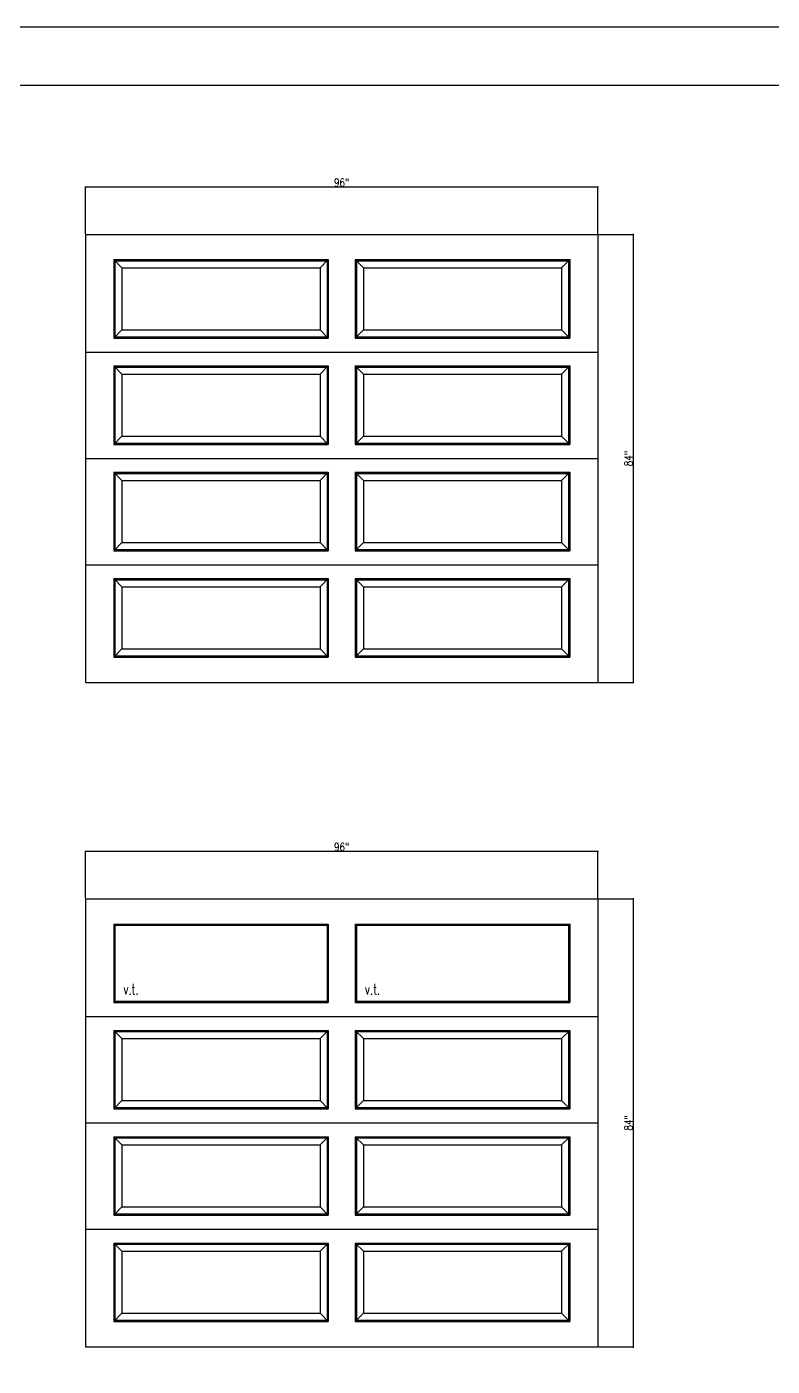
# Model space of a CAD drawing. Header units: inches. Extents: x 1985 to 11287, y 379 to 3234.
# Drawn here: x 8623.4 to 8763.1, y 2971 to 3222.1 of the extents above; entities that cross this region are included whole.
import ezdxf

# ---------------------------------------------------------------- set-up
doc = ezdxf.new("R2010")
doc.units = ezdxf.units.IN
doc.header["$MEASUREMENT"] = 0
doc.layers.get('0').update_dxf_attribs({"linetype": 'CONTINUOUS'})
doc.layers.get('Defpoints').update_dxf_attribs({"linetype": 'CONTINUOUS'})
for name, color, linetype in [('COTE1-1 99', 7, 'CONTINUOUS'), ('elevation 99', 7, 'CONTINUOUS'), ('separation 99', 3, 'CONTINUOUS')]:
    doc.layers.add(name, color=color, linetype=linetype)
doc.styles.get("Standard").update_dxf_attribs({"font": 'txt.shx', "width": 0.8})
doc.dimstyles.new('Elevation', dxfattribs={"dimscale": 2, "dimtxt": 0.75, "dimasz": 0.0625, "dimexe": 0.0625, "dimexo": 0.0625, "dimgap": 0.0625, "dimtad": 1, "dimdec": 5, "dimzin": 0, "dimdsep": 46, "dimlunit": 5, "dimtxsty": 'Standard', "dimblk1": 'OBLIQUE', "dimblk2": 'OBLIQUE', "dimsah": 1, "dimcen": 2, "dimdle": 0.0625, "dimclrd": 1, "dimclre": 1, "dimadec": 1, "dimazin": 0, "dimtfac": 0.375, "dimtdec": 5, "dimtmove": 0, "dimatfit": 3, "dimldrblk": 'OBLIQUE', "dimfxl": 1, "dimfrac": 2, "dimtolj": 1, "dimtzin": 0, "dimarcsym": 0})

# ---------------------------------------------------------------- blocks, each defined once
blk = doc.blocks.new('_OBLIQUE')
at = {"color": 0, "linetype": 'ByBlock'}
blk.add_line((-0.5, -0.5), (0.5, 0.5), dxfattribs=at)
blk = doc.blocks.new('*D97')
at = {"layer": 'COTE1-1 99', "color": 1, "lineweight": -2, "transparency": 16777216}
for p, q in [((8730.51, 3192.06), (8634.26, 3192.06)), ((8634.38, 3183.3), (8634.38, 3192.18)), ((8730.38, 3183.3), (8730.38, 3192.18))]:
    blk.add_line(p, q, dxfattribs=at)
at = {"layer": 'Defpoints', "color": 0, "transparency": 16777216}
for p in [(8634.38, 3192.06), (8634.38, 3183.18), (8730.38, 3183.18)]:
    blk.add_point(p, dxfattribs=at)
at = {"layer": 'COTE1-1 99', "color": 1, "lineweight": -2, "transparency": 16777216, "xscale": 0.125, "yscale": 0.125, "zscale": 0.125, "rotation": 180}
blk.add_blockref('_OBLIQUE', (8634.38, 3192.06), dxfattribs=at)
at = {"layer": 'COTE1-1 99', "color": 1, "lineweight": -2, "transparency": 16777216, "xscale": 0.125, "yscale": 0.125, "zscale": 0.125}
blk.add_blockref('_OBLIQUE', (8730.38, 3192.06), dxfattribs=at)
at = {"layer": 'COTE1-1 99', "color": 0, "transparency": 16777216, "insert": (8682.38, 3192.93), "char_height": 1.5, "attachment_point": 5}
blk.add_mtext('\\A1;96"', dxfattribs=at)
blk = doc.blocks.new('*D7')
at = {"layer": 'COTE1-1 99', "color": 1, "lineweight": -2, "transparency": 16777216}
for p, q in [((8730.51, 3067.5), (8634.26, 3067.5)), ((8634.38, 3058.74), (8634.38, 3067.62)), ((8730.38, 3058.74), (8730.38, 3067.62))]:
    blk.add_line(p, q, dxfattribs=at)
at = {"layer": 'Defpoints', "color": 0, "transparency": 16777216}
for p in [(8634.38, 3067.5), (8634.38, 3058.62), (8730.38, 3058.62)]:
    blk.add_point(p, dxfattribs=at)
at = {"layer": 'COTE1-1 99', "color": 1, "lineweight": -2, "transparency": 16777216, "xscale": 0.125, "yscale": 0.125, "zscale": 0.125, "rotation": 180}
blk.add_blockref('_OBLIQUE', (8634.38, 3067.5), dxfattribs=at)
at = {"layer": 'COTE1-1 99', "color": 1, "lineweight": -2, "transparency": 16777216, "xscale": 0.125, "yscale": 0.125, "zscale": 0.125}
blk.add_blockref('_OBLIQUE', (8730.38, 3067.5), dxfattribs=at)
at = {"layer": 'COTE1-1 99', "color": 0, "transparency": 16777216, "insert": (8682.38, 3068.37), "char_height": 1.5, "attachment_point": 5}
blk.add_mtext('\\A1;96"', dxfattribs=at)
blk = doc.blocks.new('*D18')
at = {"layer": 'COTE1-1 99', "color": 1, "lineweight": -2, "transparency": 16777216}
for p, q in [((8730.51, 3058.62), (8737.12, 3058.62)), ((8736.99, 3058.74), (8736.99, 2974.49)), ((8730.51, 2974.62), (8737.12, 2974.62))]:
    blk.add_line(p, q, dxfattribs=at)
at = {"layer": 'Defpoints', "color": 0, "transparency": 16777216}
for p in [(8730.38, 3058.62), (8730.38, 2974.62), (8736.99, 2974.62)]:
    blk.add_point(p, dxfattribs=at)
at = {"layer": 'COTE1-1 99', "color": 1, "lineweight": -2, "transparency": 16777216, "xscale": 0.125, "yscale": 0.125, "zscale": 0.125}
for p, rotation in [((8736.99, 3058.62), 90), ((8736.99, 2974.62), 270)]:
    blk.add_blockref('_OBLIQUE', p, dxfattribs=dict(at, rotation=rotation))
at = {"layer": 'COTE1-1 99', "color": 0, "transparency": 16777216, "insert": (8736.12, 3016.62), "char_height": 1.5, "attachment_point": 5, "rotation": 90}
blk.add_mtext('\\A1;84"', dxfattribs=at)
blk = doc.blocks.new('*D19')
at = {"layer": 'COTE1-1 99', "color": 1, "lineweight": -2, "transparency": 16777216}
for p, q in [((8730.51, 3183.18), (8737.12, 3183.18)), ((8736.99, 3183.3), (8736.99, 3099.05)), ((8730.51, 3099.18), (8737.12, 3099.18))]:
    blk.add_line(p, q, dxfattribs=at)
at = {"layer": 'Defpoints', "color": 0, "transparency": 16777216}
for p in [(8730.38, 3183.18), (8730.38, 3099.18), (8736.99, 3099.18)]:
    blk.add_point(p, dxfattribs=at)
at = {"layer": 'COTE1-1 99', "color": 1, "lineweight": -2, "transparency": 16777216, "xscale": 0.125, "yscale": 0.125, "zscale": 0.125}
for p, rotation in [((8736.99, 3183.18), 90), ((8736.99, 3099.18), 270)]:
    blk.add_blockref('_OBLIQUE', p, dxfattribs=dict(at, rotation=rotation))
at = {"layer": 'COTE1-1 99', "color": 0, "transparency": 16777216, "insert": (8736.12, 3141.18), "char_height": 1.5, "attachment_point": 5, "rotation": 90}
blk.add_mtext('\\A1;84"', dxfattribs=at)

msp = doc.modelspace()

# ---------------------------------------------------------------- linework, layer by layer
at = {"layer": 'elevation 99'}
for p, q in [((8634.380575, 3183.179002), (8730.380575, 3183.179002)), ((8634.380575, 3183.179002), (8634.380575, 3099.179002)), ((8639.880575, 3183.179002), (8679.630575, 3183.179002)), ((8685.130575, 3183.179002), (8724.880575, 3183.179002)), ((8730.380575, 3183.179002), (8730.380575, 3099.179002)), ((8639.647575, 3178.474552), (8639.647575, 3163.758502)), ((8639.647575, 3178.474552), (8641.193075, 3176.929052)), ((8639.647575, 3178.474552), (8679.863575, 3178.474552)), ((8639.880575, 3178.241552), (8639.880575, 3163.991502)), ((8639.880575, 3178.241552), (8679.630575, 3178.241552)), ((8641.193075, 3176.929052), (8641.193075, 3165.304002)), ((8641.193075, 3176.929052), (8678.318075, 3176.929052)), ((8679.863575, 3178.474552), (8678.318075, 3176.929052)), ((8678.318075, 3176.929052), (8678.318075, 3165.304002)), ((8679.630575, 3178.241552), (8679.630575, 3163.991502)), ((8679.863575, 3178.474552), (8679.863575, 3163.758502)), ((8684.897575, 3178.474552), (8684.897575, 3163.758502)), ((8684.897575, 3178.474552), (8686.443075, 3176.929052)), ((8684.897575, 3178.474552), (8725.113575, 3178.474552)), ((8685.130575, 3178.241552), (8685.130575, 3163.991502)), ((8685.130575, 3178.241552), (8724.880575, 3178.241552)), ((8686.443075, 3176.929052), (8686.443075, 3165.304002)), ((8686.443075, 3176.929052), (8723.568075, 3176.929052)), ((8725.113575, 3178.474552), (8723.568075, 3176.929052)), ((8723.568075, 3176.929052), (8723.568075, 3165.304002)), ((8724.880575, 3178.241552), (8724.880575, 3163.991502)), ((8725.113575, 3178.474552), (8725.113575, 3163.758502)), ((8639.647575, 3163.758502), (8641.193075, 3165.304002)), ((8639.880575, 3163.991502), (8679.630575, 3163.991502)), ((8641.193075, 3165.304002), (8678.318075, 3165.304002)), ((8679.863575, 3163.758502), (8678.318075, 3165.304002)), ((8684.897575, 3163.758502), (8686.443075, 3165.304002)), ((8685.130575, 3163.991502), (8724.880575, 3163.991502)), ((8686.443075, 3165.304002), (8723.568075, 3165.304002)), ((8725.113575, 3163.758502), (8723.568075, 3165.304002)), ((8639.647575, 3163.758502), (8679.863575, 3163.758502)), ((8684.897575, 3163.758502), (8725.113575, 3163.758502)), ((8634.380575, 3161.116502), (8730.380575, 3161.116502)), ((8639.647575, 3158.537002), (8641.193075, 3156.991502)), ((8639.647575, 3158.537002), (8639.647575, 3143.820952)), ((8639.647575, 3158.537002), (8679.863575, 3158.537002)), ((8639.880575, 3158.304002), (8639.880575, 3144.053952)), ((8639.880575, 3158.304002), (8679.630575, 3158.304002)), ((8641.193075, 3156.991502), (8641.193075, 3145.366452)), ((8641.193075, 3156.991502), (8678.318075, 3156.991502)), ((8679.863575, 3158.537002), (8678.318075, 3156.991502)), ((8678.318075, 3156.991502), (8678.318075, 3145.366452)), ((8679.630575, 3158.304002), (8679.630575, 3144.053952)), ((8679.863575, 3158.537002), (8679.863575, 3143.820952)), ((8684.897575, 3158.537002), (8686.443075, 3156.991502)), ((8684.897575, 3158.537002), (8684.897575, 3143.820952)), ((8684.897575, 3158.537002), (8725.113575, 3158.537002)), ((8685.130575, 3158.304002), (8685.130575, 3144.053952)), ((8685.130575, 3158.304002), (8724.880575, 3158.304002)), ((8686.443075, 3156.991502), (8686.443075, 3145.366452)), ((8686.443075, 3156.991502), (8723.568075, 3156.991502)), ((8725.113575, 3158.537002), (8723.568075, 3156.991502)), ((8723.568075, 3156.991502), (8723.568075, 3145.366452)), ((8724.880575, 3158.304002), (8724.880575, 3144.053952)), ((8725.113575, 3158.537002), (8725.113575, 3143.820952)), ((8639.647575, 3143.820952), (8641.193075, 3145.366452)), ((8639.880575, 3144.053952), (8679.630575, 3144.053952)), ((8641.193075, 3145.366452), (8678.318075, 3145.366452)), ((8679.863575, 3143.820952), (8678.318075, 3145.366452)), ((8684.897575, 3143.820952), (8686.443075, 3145.366452)), ((8685.130575, 3144.053952), (8724.880575, 3144.053952)), ((8686.443075, 3145.366452), (8723.568075, 3145.366452)), ((8725.113575, 3143.820952), (8723.568075, 3145.366452)), ((8639.647575, 3143.820952), (8679.863575, 3143.820952)), ((8684.897575, 3143.820952), (8725.113575, 3143.820952)), ((8634.380575, 3141.179002), (8730.380575, 3141.179002)), ((8639.647575, 3138.599502), (8639.647575, 3123.883452)), ((8639.647575, 3138.599502), (8641.193075, 3137.054002)), ((8639.647575, 3138.599502), (8679.863575, 3138.599502)), ((8639.880575, 3138.366502), (8639.880575, 3124.116452)), ((8639.880575, 3138.366502), (8679.630575, 3138.366502)), ((8641.193075, 3137.054002), (8641.193075, 3125.428952)), ((8641.193075, 3137.054002), (8678.318075, 3137.054002)), ((8679.863575, 3138.599502), (8678.318075, 3137.054002)), ((8678.318075, 3137.054002), (8678.318075, 3125.428952)), ((8679.630575, 3138.366502), (8679.630575, 3124.116452)), ((8679.863575, 3138.599502), (8679.863575, 3123.883452)), ((8684.897575, 3138.599502), (8684.897575, 3123.883452)), ((8684.897575, 3138.599502), (8686.443075, 3137.054002)), ((8684.897575, 3138.599502), (8725.113575, 3138.599502)), ((8685.130575, 3138.366502), (8685.130575, 3124.116452)), ((8685.130575, 3138.366502), (8724.880575, 3138.366502)), ((8686.443075, 3137.054002), (8686.443075, 3125.428952)), ((8686.443075, 3137.054002), (8723.568075, 3137.054002)), ((8725.113575, 3138.599502), (8723.568075, 3137.054002)), ((8723.568075, 3137.054002), (8723.568075, 3125.428952)), ((8724.880575, 3138.366502), (8724.880575, 3124.116452)), ((8725.113575, 3138.599502), (8725.113575, 3123.883452)), ((8639.647575, 3123.883452), (8641.193075, 3125.428952)), ((8639.647575, 3123.883452), (8679.863575, 3123.883452)), ((8639.880575, 3124.116452), (8679.630575, 3124.116452)), ((8641.193075, 3125.428952), (8678.318075, 3125.428952)), ((8679.863575, 3123.883452), (8678.318075, 3125.428952)), ((8684.897575, 3123.883452), (8686.443075, 3125.428952)), ((8684.897575, 3123.883452), (8725.113575, 3123.883452)), ((8685.130575, 3124.116452), (8724.880575, 3124.116452)), ((8686.443075, 3125.428952), (8723.568075, 3125.428952)), ((8725.113575, 3123.883452), (8723.568075, 3125.428952)), ((8634.380575, 3121.241502), (8730.380575, 3121.241502)), ((8639.647575, 3118.662052), (8639.647575, 3103.946002)), ((8639.647575, 3118.662052), (8641.193075, 3117.116552)), ((8639.647575, 3118.662052), (8679.863575, 3118.662052)), ((8639.880575, 3118.429052), (8639.880575, 3104.179002)), ((8639.880575, 3118.429052), (8679.630575, 3118.429052)), ((8641.193075, 3117.116552), (8641.193075, 3105.491502)), ((8641.193075, 3117.116552), (8678.318075, 3117.116552)), ((8679.863575, 3118.662052), (8678.318075, 3117.116552)), ((8678.318075, 3117.116552), (8678.318075, 3105.491502)), ((8679.630575, 3118.429052), (8679.630575, 3104.179002)), ((8679.863575, 3118.662052), (8679.863575, 3103.946002)), ((8684.897575, 3118.662052), (8684.897575, 3103.946002)), ((8684.897575, 3118.662052), (8686.443075, 3117.116552)), ((8684.897575, 3118.662052), (8725.113575, 3118.662052)), ((8685.130575, 3118.429052), (8685.130575, 3104.179002)), ((8685.130575, 3118.429052), (8724.880575, 3118.429052)), ((8686.443075, 3117.116552), (8686.443075, 3105.491502)), ((8686.443075, 3117.116552), (8723.568075, 3117.116552)), ((8725.113575, 3118.662052), (8723.568075, 3117.116552)), ((8723.568075, 3117.116552), (8723.568075, 3105.491502)), ((8724.880575, 3118.429052), (8724.880575, 3104.179002)), ((8725.113575, 3118.662052), (8725.113575, 3103.946002)), ((8639.647575, 3103.946002), (8641.193075, 3105.491502)), ((8639.647575, 3103.946002), (8679.863575, 3103.946002)), ((8639.880575, 3104.179002), (8679.630575, 3104.179002)), ((8641.193075, 3105.491502), (8678.318075, 3105.491502)), ((8679.863575, 3103.946002), (8678.318075, 3105.491502)), ((8684.897575, 3103.946002), (8686.443075, 3105.491502)), ((8684.897575, 3103.946002), (8725.113575, 3103.946002)), ((8685.130575, 3104.179002), (8724.880575, 3104.179002)), ((8686.443075, 3105.491502), (8723.568075, 3105.491502)), ((8725.113575, 3103.946002), (8723.568075, 3105.491502)), ((8634.380575, 3099.179002), (8730.380575, 3099.179002)), ((8634.380575, 3058.616482), (8730.380575, 3058.616482)), ((8634.380575, 3058.616482), (8634.380575, 2974.616482)), ((8639.880575, 3058.616482), (8679.630575, 3058.616482)), ((8685.130575, 3058.616482), (8724.880575, 3058.616482)), ((8730.380575, 3058.616482), (8730.380575, 2974.616482)), ((8639.647575, 3053.912032), (8639.647575, 3039.195982)), ((8639.647575, 3053.912032), (8639.880575, 3053.679032)), ((8639.647575, 3053.912032), (8679.863575, 3053.912032)), ((8639.880575, 3053.679032), (8639.880575, 3039.428982)), ((8639.880575, 3053.679032), (8679.630575, 3053.679032)), ((8679.863575, 3053.912032), (8679.630575, 3053.679032)), ((8679.630575, 3053.679032), (8679.630575, 3039.428982)), ((8679.863575, 3053.912032), (8679.863575, 3039.195982)), ((8684.897575, 3053.912032), (8684.897575, 3039.195982)), ((8684.897575, 3053.912032), (8685.130575, 3053.679032)), ((8684.897575, 3053.912032), (8725.113575, 3053.912032)), ((8685.130575, 3053.679032), (8685.130575, 3039.428982)), ((8685.130575, 3053.679032), (8724.880575, 3053.679032)), ((8725.113575, 3053.912032), (8724.880575, 3053.679032)), ((8724.880575, 3053.679032), (8724.880575, 3039.428982)), ((8725.113575, 3053.912032), (8725.113575, 3039.195982)), ((8639.647575, 3039.195982), (8639.880575, 3039.428982)), ((8639.647575, 3039.195982), (8679.863575, 3039.195982)), ((8639.880575, 3039.428982), (8679.630575, 3039.428982)), ((8679.863575, 3039.195982), (8679.630575, 3039.428982)), ((8684.897575, 3039.195982), (8685.130575, 3039.428982)), ((8684.897575, 3039.195982), (8725.113575, 3039.195982)), ((8685.130575, 3039.428982), (8724.880575, 3039.428982)), ((8725.113575, 3039.195982), (8724.880575, 3039.428982)), ((8634.380575, 3036.553982), (8730.380575, 3036.553982)), ((8639.647575, 3033.974482), (8641.193075, 3032.428982)), ((8639.647575, 3033.974482), (8639.647575, 3019.258432)), ((8639.647575, 3033.974482), (8679.863575, 3033.974482)), ((8639.880575, 3033.741482), (8639.880575, 3019.491432)), ((8639.880575, 3033.741482), (8679.630575, 3033.741482)), ((8679.863575, 3033.974482), (8678.318075, 3032.428982)), ((8679.630575, 3033.741482), (8679.630575, 3019.491432)), ((8679.863575, 3033.974482), (8679.863575, 3019.258432)), ((8684.897575, 3033.974482), (8686.443075, 3032.428982)), ((8684.897575, 3033.974482), (8684.897575, 3019.258432)), ((8684.897575, 3033.974482), (8725.113575, 3033.974482)), ((8685.130575, 3033.741482), (8685.130575, 3019.491432)), ((8685.130575, 3033.741482), (8724.880575, 3033.741482)), ((8725.113575, 3033.974482), (8723.568075, 3032.428982)), ((8724.880575, 3033.741482), (8724.880575, 3019.491432)), ((8725.113575, 3033.974482), (8725.113575, 3019.258432)), ((8641.193075, 3032.428982), (8641.193075, 3020.803932)), ((8641.193075, 3032.428982), (8678.318075, 3032.428982)), ((8678.318075, 3032.428982), (8678.318075, 3020.803932)), ((8686.443075, 3032.428982), (8686.443075, 3020.803932)), ((8686.443075, 3032.428982), (8723.568075, 3032.428982)), ((8723.568075, 3032.428982), (8723.568075, 3020.803932)), ((8639.647575, 3019.258432), (8641.193075, 3020.803932)), ((8639.647575, 3019.258432), (8679.863575, 3019.258432)), ((8639.880575, 3019.491432), (8679.630575, 3019.491432)), ((8641.193075, 3020.803932), (8678.318075, 3020.803932)), ((8679.863575, 3019.258432), (8678.318075, 3020.803932)), ((8684.897575, 3019.258432), (8686.443075, 3020.803932)), ((8684.897575, 3019.258432), (8725.113575, 3019.258432)), ((8685.130575, 3019.491432), (8724.880575, 3019.491432)), ((8686.443075, 3020.803932), (8723.568075, 3020.803932)), ((8725.113575, 3019.258432), (8723.568075, 3020.803932)), ((8634.380575, 3016.616482), (8730.380575, 3016.616482)), ((8639.647575, 3014.036982), (8639.647575, 2999.320932)), ((8639.647575, 3014.036982), (8641.193075, 3012.491482)), ((8639.647575, 3014.036982), (8679.863575, 3014.036982)), ((8639.880575, 3013.803982), (8639.880575, 2999.553932)), ((8639.880575, 3013.803982), (8679.630575, 3013.803982)), ((8679.863575, 3014.036982), (8678.318075, 3012.491482)), ((8679.630575, 3013.803982), (8679.630575, 2999.553932)), ((8679.863575, 3014.036982), (8679.863575, 2999.320932)), ((8684.897575, 3014.036982), (8684.897575, 2999.320932)), ((8684.897575, 3014.036982), (8686.443075, 3012.491482)), ((8684.897575, 3014.036982), (8725.113575, 3014.036982)), ((8685.130575, 3013.803982), (8685.130575, 2999.553932)), ((8685.130575, 3013.803982), (8724.880575, 3013.803982)), ((8725.113575, 3014.036982), (8723.568075, 3012.491482)), ((8724.880575, 3013.803982), (8724.880575, 2999.553932)), ((8725.113575, 3014.036982), (8725.113575, 2999.320932)), ((8641.193075, 3012.491482), (8641.193075, 3000.866432)), ((8641.193075, 3012.491482), (8678.318075, 3012.491482)), ((8678.318075, 3012.491482), (8678.318075, 3000.866432)), ((8686.443075, 3012.491482), (8686.443075, 3000.866432)), ((8686.443075, 3012.491482), (8723.568075, 3012.491482)), ((8723.568075, 3012.491482), (8723.568075, 3000.866432)), ((8639.647575, 2999.320932), (8641.193075, 3000.866432)), ((8641.193075, 3000.866432), (8678.318075, 3000.866432)), ((8679.863575, 2999.320932), (8678.318075, 3000.866432)), ((8684.897575, 2999.320932), (8686.443075, 3000.866432)), ((8686.443075, 3000.866432), (8723.568075, 3000.866432)), ((8725.113575, 2999.320932), (8723.568075, 3000.866432)), ((8639.647575, 2999.320932), (8679.863575, 2999.320932)), ((8639.880575, 2999.553932), (8679.630575, 2999.553932)), ((8684.897575, 2999.320932), (8725.113575, 2999.320932)), ((8685.130575, 2999.553932), (8724.880575, 2999.553932)), ((8634.380575, 2996.678982), (8730.380575, 2996.678982)), ((8639.647575, 2994.099532), (8639.647575, 2979.383482)), ((8639.647575, 2994.099532), (8641.193075, 2992.554032)), ((8639.647575, 2994.099532), (8679.863575, 2994.099532)), ((8639.880575, 2993.866532), (8639.880575, 2979.616482)), ((8639.880575, 2993.866532), (8679.630575, 2993.866532)), ((8679.863575, 2994.099532), (8678.318075, 2992.554032)), ((8679.630575, 2993.866532), (8679.630575, 2979.616482)), ((8679.863575, 2994.099532), (8679.863575, 2979.383482)), ((8684.897575, 2994.099532), (8684.897575, 2979.383482)), ((8684.897575, 2994.099532), (8686.443075, 2992.554032)), ((8684.897575, 2994.099532), (8725.113575, 2994.099532)), ((8685.130575, 2993.866532), (8685.130575, 2979.616482)), ((8685.130575, 2993.866532), (8724.880575, 2993.866532)), ((8725.113575, 2994.099532), (8723.568075, 2992.554032)), ((8724.880575, 2993.866532), (8724.880575, 2979.616482)), ((8725.113575, 2994.099532), (8725.113575, 2979.383482)), ((8641.193075, 2992.554032), (8641.193075, 2980.928982)), ((8641.193075, 2992.554032), (8678.318075, 2992.554032)), ((8678.318075, 2992.554032), (8678.318075, 2980.928982)), ((8686.443075, 2992.554032), (8686.443075, 2980.928982)), ((8686.443075, 2992.554032), (8723.568075, 2992.554032)), ((8723.568075, 2992.554032), (8723.568075, 2980.928982)), ((8639.647575, 2979.383482), (8641.193075, 2980.928982)), ((8641.193075, 2980.928982), (8678.318075, 2980.928982)), ((8679.863575, 2979.383482), (8678.318075, 2980.928982)), ((8684.897575, 2979.383482), (8686.443075, 2980.928982)), ((8686.443075, 2980.928982), (8723.568075, 2980.928982)), ((8725.113575, 2979.383482), (8723.568075, 2980.928982)), ((8639.647575, 2979.383482), (8679.863575, 2979.383482)), ((8639.880575, 2979.616482), (8679.630575, 2979.616482)), ((8684.897575, 2979.383482), (8725.113575, 2979.383482)), ((8685.130575, 2979.616482), (8724.880575, 2979.616482)), ((8634.380575, 2974.616482), (8730.380575, 2974.616482))]:
    msp.add_line(p, q, dxfattribs=at)
at = {"layer": 'separation 99'}
for points in [[(8443.348814, 3222.122455), (9954.635727, 3222.122455), (9954.635727, 2152.035106), (8443.348814, 2152.035106)], [(8620.166193, 3211.169101), (9943.175612, 3211.169101), (9943.175612, 2165.20704), (8620.166193, 2165.20704)]]:
    msp.add_lwpolyline(points, close=True, dxfattribs=at)

# ---------------------------------------------------------------- texts
at = {"layer": 'elevation 99', "width": 0.7}
for p in [(8641.46051, 3040.674245), (8686.71051, 3040.674245)]:
    msp.add_text('v.t.', height=2, dxfattribs=at).set_placement(p)

# ---------------------------------------------------------------- dimensions: what is measured, and where the dimension line sits
at = {"layer": 'COTE1-1 99'}
for base, p1, p2, picture, middle in [((8634.380575, 3192.058946), (8730.380575, 3183.179002), (8634.380575, 3183.179002), '*D97', (8682.380575, 3192.058946)), ((8634.380575, 3067.496425), (8730.380575, 3058.616482), (8634.380575, 3058.616482), '*D7', (8682.380575, 3067.496425))]:
    dim = msp.add_linear_dim(base=base, p1=p1, p2=p2, dimstyle='Elevation', override={"dimpost": '"'}, dxfattribs=at)
    dim.commit()
    dim.dimension.update_dxf_attribs({"geometry": picture, "text_midpoint": middle, "dimtype": 160})
for base, p1, p2, picture, middle in [((8736.992301, 3099.179002), (8730.380575, 3183.179002), (8730.380575, 3099.179002), '*D19', (8736.117301, 3141.179002)), ((8736.992301, 2974.616482), (8730.380575, 3058.616482), (8730.380575, 2974.616482), '*D18', (8736.117301, 3016.616482))]:
    dim = msp.add_linear_dim(base=base, p1=p1, p2=p2, angle=90, dimstyle='Elevation', override={"dimpost": '"'}, dxfattribs=at)
    dim.commit()
    dim.dimension.update_dxf_attribs({"geometry": picture, "text_midpoint": middle})

doc.saveas('drawing.dxf')
